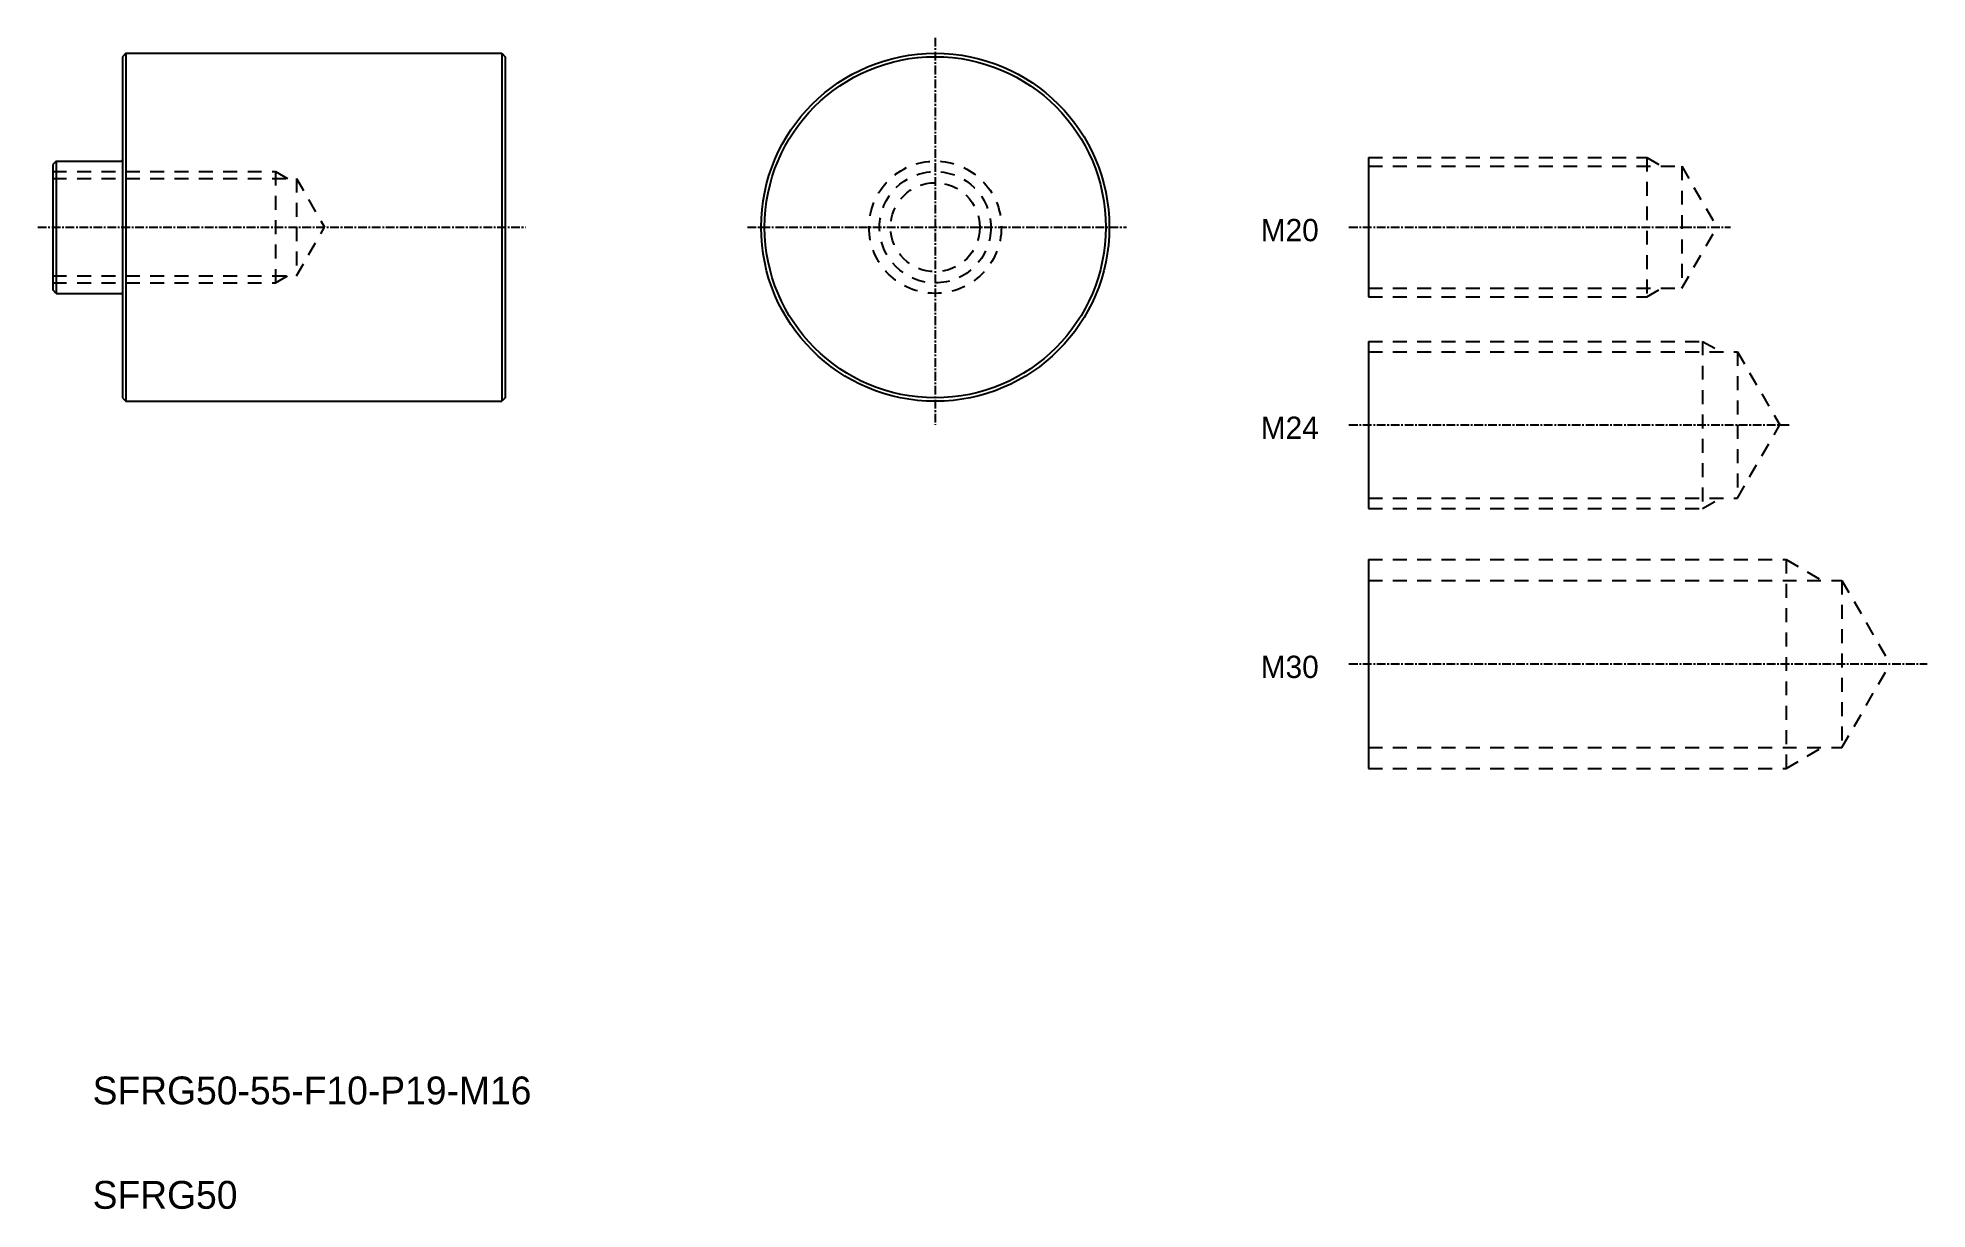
# Model space of a CAD drawing. Extents: x 88 to 360, y 49 to 217.
import ezdxf

# ---------------------------------------------------------------- set-up
doc = ezdxf.new("R2010")
doc.units = 0
doc.linetypes.add('CENTER', pattern=[2, 1.25, -0.25, 0.25, -0.25])
doc.linetypes.add('DASHED', pattern=[3.5, 2, -1.5])
doc.layers.get('0').update_dxf_attribs({"linetype": 'CONTINUOUS'})
doc.layers.add('CENTER', color=1, linetype='CENTER')

msp = doc.modelspace()

# ---------------------------------------------------------------- linework, layer by layer
at = {"color": 7, "linetype": 'CONTINUOUS'}
for p, q in [((100.92, 214.66), (100.42, 214.16)), ((100.92, 214.66), (154.92, 214.66)), ((100.92, 214.66), (100.92, 164.66)), ((154.92, 214.66), (154.92, 164.66)), ((154.92, 214.66), (155.42, 214.16)), ((100.42, 214.16), (100.42, 165.16)), ((155.42, 214.16), (155.42, 165.16)), ((90.92, 199.16), (90.42, 198.66)), ((90.42, 198.66), (90.42, 180.66)), ((90.42, 198.66), (90.42, 190.66)), ((90.92, 199.16), (100.22, 199.16)), ((90.92, 199.16), (90.92, 180.16)), ((279.39, 199.66), (279.39, 179.66)), ((90.92, 180.16), (90.42, 180.66)), ((90.92, 180.16), (100.22, 180.16)), ((279.39, 173.27), (279.39, 149.27)), ((100.42, 165.16), (100.92, 164.66)), ((100.92, 164.66), (154.92, 164.66)), ((155.42, 165.16), (154.92, 164.66)), ((279.39, 141.93), (279.39, 111.93))]:
    msp.add_line(p, q, dxfattribs=at)
for p, q in [((93.24, 199.16), (93.24, 199.16)), ((95.57, 199.16), (95.57, 199.16))]:
    msp.add_line(p, q)
at = {"color": 3, "linetype": 'DASHED'}
for p, q in [((279.39, 199.66), (319.39, 199.66)), ((279.39, 198.41), (324.39, 198.41)), ((319.39, 199.66), (319.39, 179.66)), ((319.39, 199.66), (321.56, 198.41)), ((324.39, 198.41), (324.39, 180.91)), ((324.39, 198.41), (329.44, 189.66)), ((90.42, 197.66), (122.42, 197.66)), ((90.42, 196.66), (125.42, 196.66)), ((122.42, 197.66), (122.42, 181.66)), ((122.42, 197.66), (124.15, 196.66)), ((125.42, 196.66), (125.42, 182.66)), ((125.42, 196.66), (129.46, 189.66)), ((125.42, 182.66), (129.46, 189.66)), ((324.39, 180.91), (329.44, 189.66)), ((90.42, 182.66), (125.42, 182.66)), ((122.42, 181.66), (124.15, 182.66)), ((90.42, 181.66), (122.42, 181.66)), ((279.39, 180.91), (324.39, 180.91)), ((279.39, 179.66), (319.39, 179.66)), ((319.39, 179.66), (321.56, 180.91)), ((279.39, 173.27), (327.39, 173.27)), ((279.39, 171.77), (332.39, 171.77)), ((327.39, 173.27), (327.39, 149.27)), ((327.39, 173.27), (329.99, 171.77)), ((332.39, 171.77), (338.46, 161.27)), ((332.39, 171.77), (332.39, 150.77)), ((332.39, 150.77), (338.46, 161.27)), ((279.39, 150.77), (332.39, 150.77)), ((279.39, 149.27), (327.39, 149.27)), ((327.39, 149.27), (329.99, 150.77)), ((279.39, 141.93), (339.39, 141.93)), ((339.39, 141.93), (339.39, 111.93)), ((339.39, 141.93), (344.59, 138.93)), ((279.39, 138.93), (347.39, 138.93)), ((347.39, 138.93), (354.32, 126.93)), ((347.39, 138.93), (347.39, 114.93)), ((347.39, 114.93), (354.32, 126.93)), ((279.39, 114.93), (347.39, 114.93)), ((339.39, 111.93), (344.59, 114.93)), ((279.39, 111.93), (339.39, 111.93))]:
    msp.add_line(p, q, dxfattribs=at)
for radius in [25, 24.5]:
    msp.add_circle((217.17, 189.66), radius)
for radius in [9.5, 8, 6.4]:
    msp.add_circle((217.17, 189.66), radius, dxfattribs=at)
at = {"color": 7, "linetype": 'CONTINUOUS'}
for centre, start, end in [((100.22, 199.36), 270, 0), ((100.22, 179.96), 0, 90)]:
    msp.add_arc(centre, 0.2, start, end, dxfattribs=at)
at = {"layer": 'CENTER', "color": 1, "linetype": 'CENTER'}
for p, q in [((217.17, 216.87), (217.17, 161.27)), ((88.27, 189.66), (158.31, 189.66)), ((190.21, 189.66), (244.64, 189.66)), ((276.6, 189.66), (331.4, 189.66)), ((276.6, 161.27), (339.8, 161.27)), ((276.6, 126.93), (359.65, 126.93))]:
    msp.add_line(p, q, dxfattribs=at)

# ---------------------------------------------------------------- texts
for s, height, p in [('M20', 3.2, (263.93, 187.65)), ('M24', 3.2, (263.93, 159.26)), ('M30', 3.2, (263.93, 124.92)), ('SFRG50-55-F10-P19-M16', 4, (96.15, 63.68)), ('SFRG50', 4, (96.15, 48.68))]:
    msp.add_text(s, height=height).set_placement(p)

doc.saveas('drawing.dxf')
